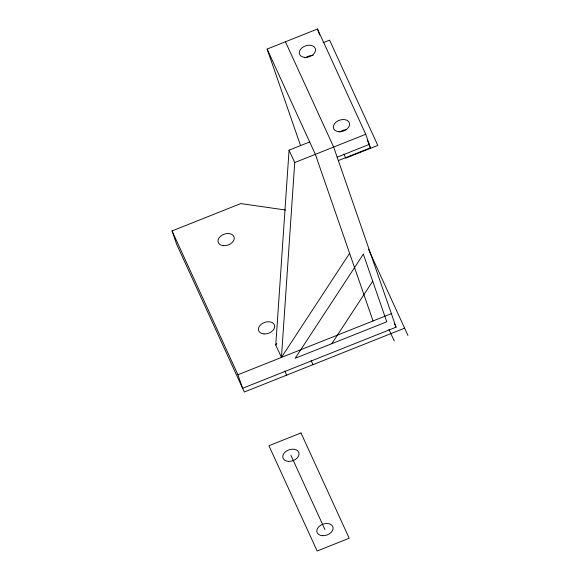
<?xml version="1.0" encoding="UTF-8"?>
<svg xmlns="http://www.w3.org/2000/svg" width="580" height="580" viewBox="0 0 580 580"><rect width="100%" height="100%" fill="white"/><g stroke="black" fill="none" stroke-linecap="round" stroke-linejoin="round"><path stroke-width="0.87" d="M349.61 253.286L281.438 357.432L275.768 345.049L289.058 150.162L309.669 141.955M281.438 357.432L294.734 162.545L289.058 150.162M275.768 345.049L276.754 343.541M331.818 343.686L372.715 281.199M300.556 145.616L267.119 49.068L317.499 29L365.719 134.27L370.41 147.806L338.35 160.573M323.009 42.746L329.585 40.129L377.805 145.399L345.745 158.166L343.868 154.055M294.734 162.545L365.719 134.27M337.176 157.187L369.235 144.42L367.35 140.309M404.615 328.164L244.318 392.007L176.74 244.477L172.05 230.942L240.751 203.58L285.469 210.011M172.05 230.942L237.93 374.76L391.355 313.649M285.44 41.767L333.66 147.037L396.046 327.185L242.621 388.296L237.93 374.76M368.525 143.688L370.41 147.806M368.445 249.212L407.95 335.436M394.538 323.894L396.046 327.185M267.119 49.068L315.346 154.338L373.034 320.95M388.926 329.382L394.212 340.91M311.141 360.55L313.019 364.646M284.809 371.04L286.687 375.137M290.906 455.278L324.945 529.591M317.499 29L319.551 34.923M339.865 132.03A8.388 5.778 -19.1 0 1 346.405 129.681M305.82 57.717A8.388 5.778 -19.1 0 1 313.171 55.368M363.348 254.134L295.176 358.281L386.773 321.798L363.348 254.134M300.984 432.963L268.931 445.73L317.151 551L349.211 538.233L300.984 432.963M264.031 333.942A8.388 5.778 -19.1 0 0 274.507 325.242A8.388 5.778 -19.1 0 0 261.08 324.38A8.388 5.778 -19.1 0 0 264.031 333.942M223.605 245.702A8.388 5.778 -19.1 0 0 234.088 236.995A8.388 5.778 -19.1 0 0 220.661 236.14A8.388 5.778 -19.1 0 0 223.605 245.702M338.945 131.718A8.388 5.778 -19.1 0 0 349.428 123.018A8.388 5.778 -19.1 0 0 335.994 122.155A8.388 5.778 -19.1 0 0 338.945 131.718M304.906 57.413A8.388 5.778 -19.1 0 0 315.389 48.706A8.388 5.778 -19.1 0 0 301.955 47.85A8.388 5.778 -19.1 0 0 304.906 57.413M288.536 461.375A8.388 5.778 -19.1 0 0 298.845 452.567A8.388 5.778 -19.1 0 0 285.331 451.9A8.388 5.778 -19.1 0 0 288.536 461.375M322.574 535.688A8.388 5.778 -19.1 0 0 332.884 526.872A8.388 5.778 -19.1 0 0 319.37 526.212A8.388 5.778 -19.1 0 0 322.574 535.688"/></g></svg>
